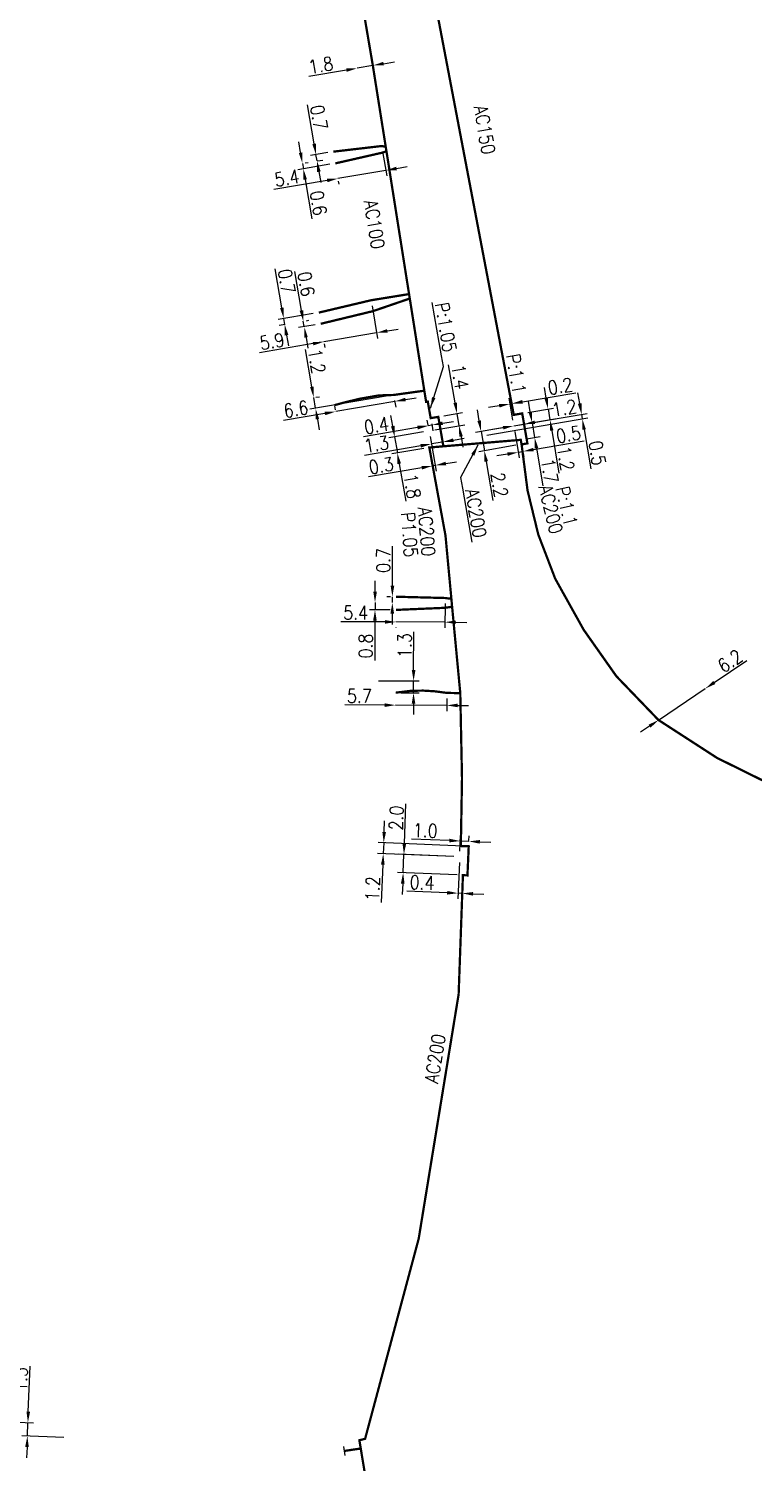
# Model space of a CAD drawing. Header units: millimetres. Extents: x 150994 to 151987, y 125997 to 127005.
# Drawn here: x 151397.7 to 151477.5, y 126280.1 to 126437.8 of the extents above; entities that cross this region are included whole.
import ezdxf
from ezdxf.enums import TextEntityAlignment as Align

# ---------------------------------------------------------------- set-up
doc = ezdxf.new("R2010")
doc.units = ezdxf.units.MM
doc.header["$PDMODE"] = 34
doc.linetypes.add('L_100_AP', pattern=[14, 10, -1.5, 1, -1.5])
doc.linetypes.add('L_RAC_PE', pattern=[3.5, 2, -1.5])
doc.layers.get('0').update_dxf_attribs({"linetype": 'CONTINUOUS'})
doc.layers.get('Defpoints').update_dxf_attribs({"linetype": 'CONTINUOUS'})
doc.layers.add('L_140', color=3, linetype='CONTINUOUS')
doc.layers.add('L_340', color=7, linetype='CONTINUOUS')
doc.layers.add('L_170', color=7, linetype='CONTINUOUS', plot=False)
doc.styles.get("Standard").update_dxf_attribs({"font": 'romans.shx', "width": 0.85})
doc.dimstyles.get("Standard").update_dxf_attribs({"dimtxt": 1.5, "dimasz": 1.2, "dimexe": 0.625, "dimexo": 0.625, "dimgap": 0.25, "dimtad": 1, "dimdec": 1, "dimzin": 0, "dimdsep": 46, "dimtxsty": 'Standard', "dimcen": -0.5, "dimadec": 0, "dimazin": 0, "dimtfac": 1, "dimtdec": 1, "dimtmove": 0, "dimatfit": 3, "dimfxl": 0, "dimtolj": 1, "dimtzin": 0, "dimarcsym": 0})

# ---------------------------------------------------------------- blocks, each defined once
blk = doc.blocks.new('*D97')
at = {"layer": 'Defpoints', "color": 0, "linetype": 'Continuous', "transparency": 16777216}
for p in [(151445.24, 126348.42), (151446.17, 126347.84), (151445.17, 126346.68)]:
    blk.add_point(p, dxfattribs=at)
at = {"layer": 'L_140', "color": 0, "linetype": 'Continuous', "lineweight": -2, "transparency": 16777216}
for p, q in [((151444.04, 126348.47), (151439.86, 126348.64)), ((151445.19, 126347.3), (151445.27, 126349.04)), ((151446.19, 126348.38), (151445.24, 126348.42)), ((151446.19, 126348.46), (151446.22, 126349)), ((151447.39, 126348.33), (151448.59, 126348.28))]:
    blk.add_line(p, q, dxfattribs=at)
at = {"layer": 'L_140', "color": 0, "linetype": 'Continuous', "transparency": 16777216}
for points in [[(151444.05, 126348.67), (151444.03, 126348.27), (151445.24, 126348.42)], [(151447.4, 126348.53), (151447.38, 126348.13), (151446.19, 126348.38)]]:
    blk.add_solid(points, dxfattribs=at)
at = {"layer": 'L_140', "color": 0, "linetype": 'Continuous', "transparency": 16777216, "insert": (151441.39, 126349.58), "char_height": 1.5, "attachment_point": 5, "rotation": 357.6125}
blk.add_mtext('\\A1;1.0', dxfattribs=at)
blk = doc.blocks.new('*D98')
at = {"layer": 'Defpoints', "color": 0, "linetype": 'Continuous', "transparency": 16777216}
for p in [(151445.17, 126346.68), (151445.53, 126344.66), (151445, 126342.68)]:
    blk.add_point(p, dxfattribs=at)
at = {"layer": 'L_140', "color": 0, "linetype": 'Continuous', "lineweight": -2, "transparency": 16777216}
for p, q in [((151445.14, 126346.05), (151444.98, 126342.06)), ((151445.51, 126344.04), (151445.42, 126342.04)), ((151443.8, 126342.73), (151439.37, 126342.92)), ((151445.45, 126342.66), (151445, 126342.68)), ((151446.65, 126342.61), (151447.85, 126342.56))]:
    blk.add_line(p, q, dxfattribs=at)
at = {"layer": 'L_140', "color": 0, "linetype": 'Continuous', "transparency": 16777216}
for points in [[(151443.81, 126342.93), (151443.79, 126342.53), (151445, 126342.68)], [(151446.66, 126342.81), (151446.64, 126342.41), (151445.45, 126342.66)]]:
    blk.add_solid(points, dxfattribs=at)
at = {"layer": 'L_140', "color": 0, "linetype": 'Continuous', "transparency": 16777216, "insert": (151441.03, 126343.85), "char_height": 1.5, "attachment_point": 5, "rotation": 357.6125}
blk.add_mtext('\\A1;0.4', dxfattribs=at)
blk = doc.blocks.new('*D99')
at = {"layer": 'Defpoints', "color": 0, "linetype": 'Continuous', "transparency": 16777216}
for p in [(151446.17, 126347.84), (151436.76, 126347.03), (151445.17, 126346.68)]:
    blk.add_point(p, dxfattribs=at)
at = {"layer": 'L_140', "color": 0, "linetype": 'Continuous', "lineweight": -2, "transparency": 16777216}
for p, q in [((151436.86, 126349.43), (151436.91, 126350.63)), ((151445.54, 126347.86), (151436.18, 126348.25)), ((151436.81, 126348.23), (151436.76, 126347.03)), ((151444.54, 126346.7), (151436.13, 126347.05)), ((151436.71, 126345.83), (151436.53, 126341.64))]:
    blk.add_line(p, q, dxfattribs=at)
at = {"layer": 'L_140', "color": 0, "linetype": 'Continuous', "transparency": 16777216}
for points in [[(151436.66, 126349.43), (151437.06, 126349.42), (151436.81, 126348.23)], [(151436.51, 126345.84), (151436.91, 126345.82), (151436.76, 126347.03)]]:
    blk.add_solid(points, dxfattribs=at)
at = {"layer": 'L_140', "color": 0, "linetype": 'Continuous', "transparency": 16777216, "insert": (151435.6, 126343.18), "char_height": 1.5, "attachment_point": 5, "rotation": 87.6125}
blk.add_mtext('\\A1;1.2', dxfattribs=at)
blk = doc.blocks.new('*D100')
at = {"layer": 'Defpoints', "color": 0, "linetype": 'Continuous', "transparency": 16777216}
for p in [(151439.03, 126346.93), (151445.17, 126346.68), (151445.53, 126344.66)]:
    blk.add_point(p, dxfattribs=at)
at = {"layer": 'L_140', "color": 0, "linetype": 'Continuous', "lineweight": -2, "transparency": 16777216}
for p, q in [((151439.08, 126348.13), (151439.26, 126352.5)), ((151444.54, 126346.7), (151438.41, 126346.96)), ((151438.95, 126344.94), (151439.03, 126346.93)), ((151444.91, 126344.69), (151438.32, 126344.96)), ((151438.9, 126343.74), (151438.85, 126342.54))]:
    blk.add_line(p, q, dxfattribs=at)
at = {"layer": 'L_140', "color": 0, "linetype": 'Continuous', "transparency": 16777216}
for points in [[(151438.88, 126348.14), (151439.28, 126348.12), (151439.03, 126346.93)], [(151438.7, 126343.74), (151439.1, 126343.73), (151438.95, 126344.94)]]:
    blk.add_solid(points, dxfattribs=at)
at = {"layer": 'L_140', "color": 0, "linetype": 'Continuous', "transparency": 16777216, "insert": (151438.2, 126350.96), "char_height": 1.5, "attachment_point": 5, "rotation": 87.6125}
blk.add_mtext('\\A1;2.0', dxfattribs=at)
blk = doc.blocks.new('*D101')
at = {"layer": 'Defpoints', "color": 0, "linetype": 'Continuous', "transparency": 16777216}
for p in [(151435.62, 126366.05), (151440.1, 126366.03), (151438.12, 126364.74)]:
    blk.add_point(p, dxfattribs=at)
at = {"layer": 'L_170', "color": 0, "linetype": 'Continuous', "lineweight": -2, "transparency": 16777216}
for p, q in [((151440.1, 126367.23), (151440.12, 126371.42)), ((151436.25, 126366.05), (151440.72, 126366.03)), ((151440.09, 126364.73), (151440.1, 126366.03)), ((151438.74, 126364.74), (151440.72, 126364.73)), ((151440.09, 126363.53), (151440.08, 126362.33))]:
    blk.add_line(p, q, dxfattribs=at)
at = {"layer": 'L_170', "color": 0, "linetype": 'Continuous', "transparency": 16777216}
for points in [[(151439.9, 126367.23), (151440.3, 126367.23), (151440.1, 126366.03)], [(151439.89, 126363.53), (151440.29, 126363.53), (151440.09, 126364.73)]]:
    blk.add_solid(points, dxfattribs=at)
at = {"layer": 'L_170', "color": 0, "linetype": 'Continuous', "transparency": 16777216, "insert": (151439.12, 126369.93), "char_height": 1.5, "attachment_point": 5, "rotation": 89.7384}
blk.add_mtext('\\A1;1.3', dxfattribs=at)
blk = doc.blocks.new('*D102')
at = {"layer": 'Defpoints', "color": 0, "linetype": 'Continuous', "transparency": 16777216}
for p in [(151443.77, 126364.72), (151438.11, 126363.37), (151438.11, 126363.37)]:
    blk.add_point(p, dxfattribs=at)
at = {"layer": 'L_170', "color": 0, "linetype": 'Continuous', "lineweight": -2, "transparency": 16777216}
for p, q in [((151443.76, 126364.09), (151443.76, 126362.72)), ((151436.91, 126363.37), (151432.54, 126363.39)), ((151443.76, 126363.34), (151438.11, 126363.37)), ((151444.96, 126363.34), (151446.16, 126363.33))]:
    blk.add_line(p, q, dxfattribs=at)
at = {"layer": 'L_170', "color": 0, "linetype": 'Continuous', "transparency": 16777216}
for points in [[(151436.91, 126363.57), (151436.91, 126363.17), (151438.11, 126363.37)], [(151444.96, 126363.54), (151444.96, 126363.14), (151443.76, 126363.34)]]:
    blk.add_solid(points, dxfattribs=at)
at = {"layer": 'L_170', "color": 0, "linetype": 'Continuous', "transparency": 16777216, "insert": (151434.13, 126364.38), "char_height": 1.5, "attachment_point": 5, "rotation": 359.7384}
blk.add_mtext('\\A1;5.7', dxfattribs=at)
blk = doc.blocks.new('*D103')
at = {"layer": 'Defpoints', "color": 0, "linetype": 'Continuous', "transparency": 16777216}
for p in [(151435.85, 126374.66), (151435.85, 126374.66), (151438.16, 126373.85)]:
    blk.add_point(p, dxfattribs=at)
at = {"layer": 'L_170', "color": 0, "linetype": 'Continuous', "lineweight": -2, "transparency": 16777216}
for p, q in [((151435.86, 126375.86), (151435.86, 126377.06)), ((151435.85, 126374.66), (151435.85, 126373.86)), ((151437.53, 126373.85), (151435.23, 126373.86)), ((151435.84, 126372.66), (151435.82, 126368.29))]:
    blk.add_line(p, q, dxfattribs=at)
at = {"layer": 'L_170', "color": 0, "linetype": 'Continuous', "transparency": 16777216}
for points in [[(151435.66, 126375.86), (151436.06, 126375.86), (151435.85, 126374.66)], [(151435.64, 126372.66), (151436.04, 126372.66), (151435.85, 126373.86)]]:
    blk.add_solid(points, dxfattribs=at)
at = {"layer": 'L_170', "color": 0, "linetype": 'Continuous', "transparency": 16777216, "insert": (151434.83, 126369.88), "char_height": 1.5, "attachment_point": 5, "rotation": 89.7384}
blk.add_mtext('\\A1;0.8', dxfattribs=at)
blk = doc.blocks.new('*D104')
at = {"layer": 'Defpoints', "color": 0, "linetype": 'Continuous', "transparency": 16777216}
for p in [(151437.76, 126374.65), (151437.76, 126374.65), (151438.16, 126375.3)]:
    blk.add_point(p, dxfattribs=at)
at = {"layer": 'L_170', "color": 0, "linetype": 'Continuous', "lineweight": -2, "transparency": 16777216}
for p, q in [((151437.77, 126376.5), (151437.79, 126380.87)), ((151437.54, 126375.3), (151437.14, 126375.3)), ((151437.76, 126374.65), (151437.76, 126375.3)), ((151437.75, 126373.45), (151437.75, 126372.25))]:
    blk.add_line(p, q, dxfattribs=at)
at = {"layer": 'L_170', "color": 0, "linetype": 'Continuous', "transparency": 16777216}
for points in [[(151437.57, 126376.5), (151437.97, 126376.5), (151437.76, 126375.3)], [(151437.55, 126373.45), (151437.95, 126373.45), (151437.76, 126374.65)]]:
    blk.add_solid(points, dxfattribs=at)
at = {"layer": 'L_170', "color": 0, "linetype": 'Continuous', "transparency": 16777216, "insert": (151436.78, 126379.29), "char_height": 1.5, "attachment_point": 5, "rotation": 89.7384}
blk.add_mtext('\\A1;0.7', dxfattribs=at)
blk = doc.blocks.new('*D105')
at = {"layer": 'Defpoints', "color": 0, "linetype": 'Continuous', "transparency": 16777216}
for p in [(151443.56, 126375.16), (151438.15, 126372.58), (151438.15, 126372.52)]:
    blk.add_point(p, dxfattribs=at)
at = {"layer": 'L_170', "color": 0, "linetype": 'Continuous', "lineweight": -2, "transparency": 16777216}
for p, q in [((151443.56, 126374.54), (151443.55, 126371.87)), ((151436.95, 126372.53), (151432.1, 126372.55)), ((151443.55, 126372.5), (151438.15, 126372.52)), ((151438.15, 126371.95), (151438.15, 126371.9)), ((151444.75, 126372.49), (151445.95, 126372.48))]:
    blk.add_line(p, q, dxfattribs=at)
at = {"layer": 'L_170', "color": 0, "linetype": 'Continuous', "transparency": 16777216}
for points in [[(151436.95, 126372.73), (151436.95, 126372.33), (151438.15, 126372.52)], [(151444.75, 126372.69), (151444.75, 126372.29), (151443.55, 126372.5)]]:
    blk.add_solid(points, dxfattribs=at)
at = {"layer": 'L_170', "color": 0, "linetype": 'Continuous', "transparency": 16777216, "insert": (151433.72, 126373.54), "char_height": 1.5, "attachment_point": 5, "rotation": 359.7384}
blk.add_mtext('\\A1;5.4', dxfattribs=at)
blk = doc.blocks.new('*D106')
at = {"layer": 'Defpoints', "color": 0, "linetype": 'Continuous', "transparency": 16777216}
for p in [(151428.73, 126397.15), (151429.1, 126397.21), (151437.9, 126397.5)]:
    blk.add_point(p, dxfattribs=at)
at = {"layer": 'L_170', "color": 0, "linetype": 'Continuous', "lineweight": -2, "transparency": 16777216}
for p, q in [((151428.9, 126398.39), (151428.19, 126402.52)), ((151437.29, 126397.39), (151428.69, 126395.92)), ((151429.3, 126396.03), (151429.1, 126397.21)), ((151429.35, 126397.25), (151429.72, 126397.31)), ((151429.51, 126394.84), (151429.71, 126393.66))]:
    blk.add_line(p, q, dxfattribs=at)
at = {"layer": 'L_170', "color": 0, "linetype": 'Continuous', "transparency": 16777216}
for points in [[(151429.1, 126398.43), (151428.7, 126398.36), (151429.1, 126397.21)], [(151429.7, 126394.88), (151429.31, 126394.81), (151429.3, 126396.03)]]:
    blk.add_solid(points, dxfattribs=at)
at = {"layer": 'L_170', "color": 0, "linetype": 'Continuous', "transparency": 16777216, "insert": (151429.43, 126401.22), "char_height": 1.5, "attachment_point": 5, "rotation": 279.7015}
blk.add_mtext('\\A1;1.2', dxfattribs=at)
blk = doc.blocks.new('*D107')
at = {"layer": 'Defpoints', "color": 0, "linetype": 'Continuous', "transparency": 16777216}
for p in [(151437.9, 126397.5), (151431.52, 126395.67), (151431.59, 126395.24)]:
    blk.add_point(p, dxfattribs=at)
at = {"layer": 'L_170', "color": 0, "linetype": 'Continuous', "lineweight": -2, "transparency": 16777216}
for p, q in [((151438.03, 126396.79), (151431.52, 126395.67)), ((151438.01, 126396.88), (151438.13, 126396.17)), ((151439.21, 126396.99), (151440.39, 126397.19)), ((151430.34, 126395.47), (151425.78, 126394.69)), ((151431.49, 126395.86), (151431.41, 126396.29))]:
    blk.add_line(p, q, dxfattribs=at)
at = {"layer": 'L_170', "color": 0, "linetype": 'Continuous', "transparency": 16777216}
for points in [[(151439.17, 126397.19), (151439.24, 126396.79), (151438.03, 126396.79)], [(151430.3, 126395.67), (151430.37, 126395.27), (151431.52, 126395.67)]]:
    blk.add_solid(points, dxfattribs=at)
at = {"layer": 'L_170', "color": 0, "linetype": 'Continuous', "transparency": 16777216, "insert": (151427.14, 126395.94), "char_height": 1.5, "attachment_point": 5, "rotation": 9.7015}
blk.add_mtext('\\A1;6.6', dxfattribs=at)
blk = doc.blocks.new('*D108')
at = {"layer": 'Defpoints', "color": 0, "linetype": 'Continuous', "transparency": 16777216}
for p in [(151429.66, 126406.56), (151425.91, 126405.26), (151426.58, 126405.38)]:
    blk.add_point(p, dxfattribs=at)
at = {"layer": 'L_170', "color": 0, "linetype": 'Continuous', "lineweight": -2, "transparency": 16777216}
for p, q in [((151425.6, 126407.08), (151424.86, 126411.39)), ((151429.04, 126406.46), (151425.18, 126405.8)), ((151425.96, 126405.27), (151425.29, 126405.16)), ((151425.91, 126405.26), (151425.8, 126405.9)), ((151426.11, 126404.08), (151426.31, 126402.9))]:
    blk.add_line(p, q, dxfattribs=at)
at = {"layer": 'L_170', "color": 0, "linetype": 'Continuous', "transparency": 16777216}
for points in [[(151425.79, 126407.12), (151425.4, 126407.05), (151425.8, 126405.9)], [(151426.31, 126404.11), (151425.91, 126404.04), (151425.91, 126405.26)]]:
    blk.add_solid(points, dxfattribs=at)
at = {"layer": 'L_170', "color": 0, "linetype": 'Continuous', "transparency": 16777216, "insert": (151426.11, 126410), "char_height": 1.5, "attachment_point": 5, "rotation": 279.7015}
blk.add_mtext('\\A1;0.7', dxfattribs=at)
blk = doc.blocks.new('*D109')
at = {"layer": 'Defpoints', "color": 0, "linetype": 'Continuous', "transparency": 16777216}
for p in [(151427.67, 126405.56), (151427.95, 126405.61), (151429.87, 126405.33)]:
    blk.add_point(p, dxfattribs=at)
at = {"layer": 'L_170', "color": 0, "linetype": 'Continuous', "lineweight": -2, "transparency": 16777216}
for p, q in [((151427.75, 126406.79), (151427.01, 126411.1)), ((151429.25, 126405.22), (151427.44, 126404.91)), ((151428.05, 126405.02), (151427.95, 126405.61)), ((151428.29, 126405.67), (151428.57, 126405.72)), ((151428.26, 126403.84), (151428.46, 126402.65))]:
    blk.add_line(p, q, dxfattribs=at)
at = {"layer": 'L_170', "color": 0, "linetype": 'Continuous', "transparency": 16777216}
for points in [[(151427.95, 126406.83), (151427.55, 126406.76), (151427.95, 126405.61)], [(151428.45, 126403.87), (151428.06, 126403.8), (151428.05, 126405.02)]]:
    blk.add_solid(points, dxfattribs=at)
at = {"layer": 'L_170', "color": 0, "linetype": 'Continuous', "transparency": 16777216, "insert": (151428.27, 126409.71), "char_height": 1.5, "attachment_point": 5, "rotation": 279.7015}
blk.add_mtext('\\A1;0.6', dxfattribs=at)
blk = doc.blocks.new('*D110')
at = {"layer": 'Defpoints', "color": 0, "linetype": 'Continuous', "transparency": 16777216}
for p in [(151435.41, 126407.92), (151430.14, 126403.74), (151430.21, 126403.35)]:
    blk.add_point(p, dxfattribs=at)
at = {"layer": 'L_170', "color": 0, "linetype": 'Continuous', "lineweight": -2, "transparency": 16777216}
for p, q in [((151435.52, 126407.3), (151436.13, 126403.73)), ((151437.21, 126404.55), (151438.39, 126404.75)), ((151429.03, 126403.15), (151423.14, 126402.14)), ((151436.02, 126404.34), (151430.21, 126403.35)), ((151430.25, 126403.12), (151430.31, 126402.73))]:
    blk.add_line(p, q, dxfattribs=at)
at = {"layer": 'L_170', "color": 0, "linetype": 'Continuous', "transparency": 16777216}
for points in [[(151437.17, 126404.74), (151437.24, 126404.35), (151436.02, 126404.34)], [(151428.99, 126403.34), (151429.06, 126402.95), (151430.21, 126403.35)]]:
    blk.add_solid(points, dxfattribs=at)
at = {"layer": 'L_170', "color": 0, "linetype": 'Continuous', "transparency": 16777216, "insert": (151424.51, 126403.39), "char_height": 1.5, "attachment_point": 5, "rotation": 9.7015}
blk.add_mtext('\\A1;5.9', dxfattribs=at)
blk = doc.blocks.new('*D111')
at = {"layer": 'Defpoints', "color": 0, "linetype": 'Continuous', "transparency": 16777216}
for p in [(151431.26, 126424.27), (151428.91, 126423.15), (151429.47, 126423.25)]:
    blk.add_point(p, dxfattribs=at)
at = {"layer": 'L_170', "color": 0, "linetype": 'Continuous', "lineweight": -2, "transparency": 16777216}
for p, q in [((151429.15, 126425.12), (151428.41, 126429.43)), ((151430.64, 126424.16), (151428.74, 126423.83)), ((151429.47, 126423.25), (151429.35, 126423.94)), ((151429.53, 126423.26), (151430.09, 126423.35)), ((151429.67, 126422.07), (151429.88, 126420.88))]:
    blk.add_line(p, q, dxfattribs=at)
at = {"layer": 'L_170', "color": 0, "linetype": 'Continuous', "transparency": 16777216}
for points in [[(151429.35, 126425.16), (151428.95, 126425.09), (151429.35, 126423.94)], [(151429.87, 126422.1), (151429.48, 126422.03), (151429.47, 126423.25)]]:
    blk.add_solid(points, dxfattribs=at)
at = {"layer": 'L_170', "color": 0, "linetype": 'Continuous', "transparency": 16777216, "insert": (151429.67, 126428.04), "char_height": 1.5, "attachment_point": 5, "rotation": 279.7015}
blk.add_mtext('\\A1;0.7', dxfattribs=at)
blk = doc.blocks.new('*D112')
at = {"layer": 'Defpoints', "color": 0, "linetype": 'Continuous', "transparency": 16777216}
for p in [(151427.55, 126422.92), (151427.86, 126422.97), (151431.48, 126422.98)]:
    blk.add_point(p, dxfattribs=at)
at = {"layer": 'L_170', "color": 0, "linetype": 'Continuous', "lineweight": -2, "transparency": 16777216}
for p, q in [((151427.66, 126424.16), (151427.46, 126425.34)), ((151430.86, 126422.88), (151427.35, 126422.28)), ((151427.86, 126422.97), (151427.96, 126422.38)), ((151428.17, 126423.03), (151428.48, 126423.08)), ((151428.17, 126421.2), (151428.9, 126416.89))]:
    blk.add_line(p, q, dxfattribs=at)
at = {"layer": 'L_170', "color": 0, "linetype": 'Continuous', "transparency": 16777216}
for points in [[(151427.86, 126424.19), (151427.46, 126424.12), (151427.86, 126422.97)], [(151428.36, 126421.23), (151427.97, 126421.17), (151427.96, 126422.38)]]:
    blk.add_solid(points, dxfattribs=at)
at = {"layer": 'L_170', "color": 0, "linetype": 'Continuous', "transparency": 16777216, "insert": (151429.62, 126418.62), "char_height": 1.5, "attachment_point": 5, "rotation": 279.7015}
blk.add_mtext('\\A1;0.6', dxfattribs=at)
blk = doc.blocks.new('*D113')
at = {"layer": 'Defpoints', "color": 0, "linetype": 'Continuous', "transparency": 16777216}
for p in [(151436.58, 126424.89), (151431.71, 126421.65), (151431.77, 126421.31)]:
    blk.add_point(p, dxfattribs=at)
at = {"layer": 'L_170', "color": 0, "linetype": 'Continuous', "lineweight": -2, "transparency": 16777216}
for p, q in [((151436.69, 126424.28), (151437.14, 126421.6)), ((151437.04, 126422.21), (151431.77, 126421.31)), ((151438.22, 126422.42), (151439.4, 126422.62)), ((151430.58, 126421.11), (151424.71, 126420.11)), ((151431.81, 126421.03), (151431.87, 126420.7))]:
    blk.add_line(p, q, dxfattribs=at)
at = {"layer": 'L_170', "color": 0, "linetype": 'Continuous', "transparency": 16777216}
for points in [[(151438.19, 126422.61), (151438.26, 126422.22), (151437.04, 126422.21)], [(151430.55, 126421.31), (151430.62, 126420.91), (151431.77, 126421.31)]]:
    blk.add_solid(points, dxfattribs=at)
at = {"layer": 'L_170', "color": 0, "linetype": 'Continuous', "transparency": 16777216, "insert": (151426.14, 126421.36), "char_height": 1.5, "attachment_point": 5, "rotation": 9.7015}
blk.add_mtext('\\A1;5.4', dxfattribs=at)
blk = doc.blocks.new('*D114')
at = {"layer": 'Defpoints', "color": 0, "linetype": 'Continuous', "transparency": 16777216}
for p in [(151433.89, 126433.45), (151433.89, 126433.45), (151435.61, 126433.75)]:
    blk.add_point(p, dxfattribs=at)
at = {"layer": 'L_140', "color": 0, "linetype": 'Continuous', "lineweight": -2, "transparency": 16777216}
for p, q in [((151432.71, 126433.25), (151428.58, 126432.54)), ((151435.61, 126433.75), (151433.89, 126433.45)), ((151436.8, 126433.95), (151437.98, 126434.16))]:
    blk.add_line(p, q, dxfattribs=at)
at = {"layer": 'L_140', "color": 0, "linetype": 'Continuous', "transparency": 16777216}
for points in [[(151432.67, 126433.45), (151432.74, 126433.05), (151433.89, 126433.45)], [(151436.76, 126434.15), (151436.83, 126433.76), (151435.61, 126433.75)]]:
    blk.add_solid(points, dxfattribs=at)
at = {"layer": 'L_140', "color": 0, "linetype": 'Continuous', "transparency": 16777216, "insert": (151429.88, 126433.78), "char_height": 1.5, "attachment_point": 5, "rotation": 9.7465}
blk.add_mtext('\\A1;1.8', dxfattribs=at)
blk = doc.blocks.new('*D225')
at = {"layer": 'Defpoints', "color": 0, "linetype": 'Continuous', "transparency": 16777216}
for p in [(151393.89, 126284.57), (151397.57, 126282.94), (151402.23, 126282.76)]:
    blk.add_point(p, dxfattribs=at)
at = {"layer": 'L_140', "color": 0, "linetype": 'Continuous', "lineweight": -2, "transparency": 16777216}
for p, q in [((151397.67, 126285.63), (151397.86, 126290.65)), ((151394.52, 126284.55), (151398.25, 126284.41)), ((151397.57, 126282.94), (151397.63, 126284.44)), ((151401.6, 126282.79), (151396.95, 126282.96)), ((151397.53, 126281.74), (151397.48, 126280.54))]:
    blk.add_line(p, q, dxfattribs=at)
at = {"layer": 'L_140', "color": 0, "linetype": 'Continuous', "transparency": 16777216}
for points in [[(151397.47, 126285.64), (151397.87, 126285.63), (151397.63, 126284.44)], [(151397.33, 126281.74), (151397.73, 126281.73), (151397.57, 126282.94)]]:
    blk.add_solid(points, dxfattribs=at)
at = {"layer": 'L_140', "color": 0, "linetype": 'Continuous', "transparency": 16777216, "insert": (151396.81, 126289.19), "char_height": 1.5, "attachment_point": 5, "rotation": 87.8646}
blk.add_mtext('\\A1;1.5', dxfattribs=at)
blk = doc.blocks.new('L_340_07')
at = {"color": 0, "linetype": 'Continuous', "const_width": 0.25, "flags": 128}
blk.add_lwpolyline([(0, 0), (0.35, 0)], dxfattribs=at)
at = {"color": 0, "linetype": 'Continuous', "flags": 128}
blk.add_lwpolyline([(0.35, -0.5), (0.35, 0.5)], dxfattribs=at)
at = {"color": 0, "linetype": 'Continuous', "width": 0.75, "flags": 3}
for tag, p in [('DEF_LEG', (0.72, -3.47)), ('DEF_COUP', (0.72, -5.97)), ('DEF_TYPE', (0.72, -8.47))]:
    blk.add_attdef(tag, text='', height=1.2, dxfattribs=at).set_placement(p, align=Align.MIDDLE)
blk = doc.blocks.new('*D238')
at = {"layer": 'Defpoints', "color": 0, "linetype": 'Continuous', "transparency": 16777216}
for p in [(151441.81, 126393.55), (151438.01, 126392.89), (151441.83, 126391.72)]:
    blk.add_point(p, dxfattribs=at)
at = {"layer": 'L_140', "color": 0, "linetype": 'Continuous', "lineweight": -2, "transparency": 16777216}
for p, q in [((151437.8, 126394.07), (151437.6, 126395.25)), ((151441.2, 126393.44), (151437.39, 126392.78)), ((151438.01, 126392.89), (151438.31, 126391.12)), ((151441.21, 126391.62), (151437.7, 126391.01)), ((151438.52, 126389.93), (151439.23, 126385.81))]:
    blk.add_line(p, q, dxfattribs=at)
at = {"layer": 'L_140', "color": 0, "linetype": 'Continuous', "transparency": 16777216}
for points in [[(151438, 126394.11), (151437.6, 126394.04), (151438.01, 126392.89)], [(151438.71, 126389.97), (151438.32, 126389.9), (151438.31, 126391.12)]]:
    blk.add_solid(points, dxfattribs=at)
at = {"layer": 'L_140', "color": 0, "linetype": 'Continuous', "transparency": 16777216, "insert": (151439.96, 126387.45), "char_height": 1.5, "attachment_point": 5, "rotation": 279.8068}
blk.add_mtext('\\A1;1.8', dxfattribs=at)
blk = doc.blocks.new('*D239')
at = {"layer": 'Defpoints', "color": 0, "linetype": 'Continuous', "transparency": 16777216}
for p in [(151441.81, 126393.55), (151441.83, 126391.72), (151442.47, 126389.75)]:
    blk.add_point(p, dxfattribs=at)
at = {"layer": 'L_140', "color": 0, "linetype": 'Continuous', "lineweight": -2, "transparency": 16777216}
for p, q in [((151441.92, 126392.93), (151442.58, 126389.13)), ((151441.93, 126391.11), (151442.28, 126389.08)), ((151440.99, 126389.49), (151435.12, 126388.48)), ((151442.47, 126389.75), (151442.18, 126389.7)), ((151443.65, 126389.95), (151444.84, 126390.16))]:
    blk.add_line(p, q, dxfattribs=at)
at = {"layer": 'L_140', "color": 0, "linetype": 'Continuous', "transparency": 16777216}
for points in [[(151440.96, 126389.69), (151441.03, 126389.3), (151442.18, 126389.7)], [(151443.62, 126390.15), (151443.69, 126389.76), (151442.47, 126389.75)]]:
    blk.add_solid(points, dxfattribs=at)
at = {"layer": 'L_140', "color": 0, "linetype": 'Continuous', "transparency": 16777216, "insert": (151436.52, 126389.73), "char_height": 1.5, "attachment_point": 5, "rotation": 9.8068}
blk.add_mtext('\\A1;0.3', dxfattribs=at)
blk = doc.blocks.new('*D240')
at = {"layer": 'Defpoints', "color": 0, "linetype": 'Continuous', "transparency": 16777216}
for p in [(151442.82, 126395.09), (151441.81, 126393.55), (151445.11, 126394.12)]:
    blk.add_point(p, dxfattribs=at)
at = {"layer": 'L_140', "color": 0, "linetype": 'Continuous', "lineweight": -2, "transparency": 16777216}
for p, q in [((151444.68, 126396.63), (151443.96, 126400.82)), ((151443.43, 126395.2), (151445.5, 126395.56)), ((151445.11, 126394.12), (151444.88, 126395.45)), ((151442.43, 126393.65), (151445.73, 126394.22)), ((151445.32, 126392.94), (151445.52, 126391.75))]:
    blk.add_line(p, q, dxfattribs=at)
at = {"layer": 'L_140', "color": 0, "linetype": 'Continuous', "transparency": 16777216}
for points in [[(151444.88, 126396.67), (151444.48, 126396.6), (151444.88, 126395.45)], [(151445.52, 126392.97), (151445.12, 126392.9), (151445.11, 126394.12)]]:
    blk.add_solid(points, dxfattribs=at)
at = {"layer": 'L_140', "color": 0, "linetype": 'Continuous', "transparency": 16777216, "insert": (151445.2, 126399.49), "char_height": 1.5, "attachment_point": 5, "rotation": 279.8068}
blk.add_mtext('\\A1;1.4', dxfattribs=at)
blk = doc.blocks.new('*D241')
at = {"layer": 'Defpoints', "color": 0, "linetype": 'Continuous', "transparency": 16777216}
for p in [(151441.72, 126394.11), (151441.81, 126393.55), (151441.98, 126394.95)]:
    blk.add_point(p, dxfattribs=at)
at = {"layer": 'L_140', "color": 0, "linetype": 'Continuous', "lineweight": -2, "transparency": 16777216}
for p, q in [((151440.53, 126393.91), (151434.57, 126392.88)), ((151441.71, 126394.16), (151441.61, 126394.73)), ((151442.11, 126394.18), (151441.72, 126394.11)), ((151442.09, 126394.33), (151442.22, 126393.57)), ((151443.29, 126394.39), (151444.48, 126394.59))]:
    blk.add_line(p, q, dxfattribs=at)
at = {"layer": 'L_140', "color": 0, "linetype": 'Continuous', "transparency": 16777216}
for points in [[(151440.5, 126394.11), (151440.57, 126393.71), (151441.72, 126394.11)], [(151443.26, 126394.58), (151443.33, 126394.19), (151442.11, 126394.18)]]:
    blk.add_solid(points, dxfattribs=at)
at = {"layer": 'L_140', "color": 0, "linetype": 'Continuous', "transparency": 16777216, "insert": (151436, 126394.14), "char_height": 1.5, "attachment_point": 5, "rotation": 9.8068}
blk.add_mtext('\\A1;0.4', dxfattribs=at)
blk = doc.blocks.new('*D242')
at = {"layer": 'Defpoints', "color": 0, "linetype": 'Continuous', "transparency": 16777216}
for p in [(151441.81, 126393.55), (151442.06, 126392.11), (151443.38, 126391.85)]:
    blk.add_point(p, dxfattribs=at)
at = {"layer": 'L_140', "color": 0, "linetype": 'Continuous', "lineweight": -2, "transparency": 16777216}
for p, q in [((151440.88, 126391.9), (151434.7, 126390.84)), ((151441.92, 126392.93), (151442.17, 126391.49)), ((151443.3, 126392.32), (151442.06, 126392.11)), ((151443.27, 126392.47), (151443.19, 126392.94)), ((151444.48, 126392.53), (151445.66, 126392.73))]:
    blk.add_line(p, q, dxfattribs=at)
at = {"layer": 'L_140', "color": 0, "linetype": 'Continuous', "transparency": 16777216}
for points in [[(151440.85, 126392.1), (151440.91, 126391.71), (151442.06, 126392.11)], [(151444.44, 126392.72), (151444.51, 126392.33), (151443.3, 126392.32)]]:
    blk.add_solid(points, dxfattribs=at)
at = {"layer": 'L_140', "color": 0, "linetype": 'Continuous', "transparency": 16777216, "insert": (151436, 126392.08), "char_height": 1.5, "attachment_point": 5, "rotation": 9.8068}
blk.add_mtext('\\A1;1.3', dxfattribs=at)
blk = doc.blocks.new('*D243')
at = {"layer": 'Defpoints', "color": 0, "linetype": 'Continuous', "transparency": 16777216}
for p in [(151452.06, 126395.47), (151451.13, 126394.1), (151455.11, 126394.77)]:
    blk.add_point(p, dxfattribs=at)
at = {"layer": 'L_140', "color": 0, "linetype": 'Continuous', "lineweight": -2, "transparency": 16777216}
for p, q in [((151454.7, 126397.14), (151454.5, 126398.32)), ((151452.68, 126395.58), (151455.52, 126396.06)), ((151454.9, 126395.96), (151455.11, 126394.77)), ((151451.75, 126394.2), (151455.72, 126394.88)), ((151455.31, 126393.59), (151456.11, 126388.88))]:
    blk.add_line(p, q, dxfattribs=at)
at = {"layer": 'L_140', "color": 0, "linetype": 'Continuous', "transparency": 16777216}
for points in [[(151454.9, 126397.17), (151454.51, 126397.11), (151454.9, 126395.96)], [(151455.5, 126393.63), (151455.11, 126393.56), (151455.11, 126394.77)]]:
    blk.add_solid(points, dxfattribs=at)
at = {"layer": 'L_140', "color": 0, "linetype": 'Continuous', "transparency": 16777216, "insert": (151456.84, 126390.52), "char_height": 1.5, "attachment_point": 5, "rotation": 279.6631}
blk.add_mtext('\\A1;1.2', dxfattribs=at)
blk = doc.blocks.new('*D244')
at = {"layer": 'Defpoints', "color": 0, "linetype": 'Continuous', "transparency": 16777216}
for p in [(151451.13, 126394.1), (151453.15, 126394.44), (151451.9, 126392.56)]:
    blk.add_point(p, dxfattribs=at)
at = {"layer": 'L_140', "color": 0, "linetype": 'Continuous', "lineweight": -2, "transparency": 16777216}
for p, q in [((151452.95, 126395.63), (151452.75, 126396.81)), ((151451.75, 126394.2), (151453.77, 126394.55)), ((151453.15, 126394.44), (151453.43, 126392.82)), ((151452.52, 126392.66), (151454.04, 126392.92)), ((151453.63, 126391.63), (151454.33, 126387.5))]:
    blk.add_line(p, q, dxfattribs=at)
at = {"layer": 'L_140', "color": 0, "linetype": 'Continuous', "transparency": 16777216}
for points in [[(151453.15, 126395.66), (151452.75, 126395.59), (151453.15, 126394.44)], [(151453.83, 126391.67), (151453.43, 126391.6), (151453.43, 126392.82)]]:
    blk.add_solid(points, dxfattribs=at)
at = {"layer": 'L_140', "color": 0, "linetype": 'Continuous', "transparency": 16777216, "insert": (151455.07, 126389.14), "char_height": 1.5, "attachment_point": 5, "rotation": 279.6631}
blk.add_mtext('\\A1;1.7', dxfattribs=at)
blk = doc.blocks.new('*D245')
at = {"layer": 'Defpoints', "color": 0, "linetype": 'Continuous', "transparency": 16777216}
for p in [(151458.59, 126395.37), (151451.13, 126394.1), (151447.55, 126392.98)]:
    blk.add_point(p, dxfattribs=at)
at = {"layer": 'L_140', "color": 0, "linetype": 'Continuous', "lineweight": -2, "transparency": 16777216}
for p, q in [((151458.39, 126396.55), (151458.19, 126397.73)), ((151451.75, 126394.2), (151459.21, 126395.47)), ((151458.59, 126395.37), (151458.67, 126394.88)), ((151448.17, 126393.09), (151459.29, 126394.98)), ((151458.88, 126393.69), (151459.61, 126389.38))]:
    blk.add_line(p, q, dxfattribs=at)
at = {"layer": 'L_140', "color": 0, "linetype": 'Continuous', "transparency": 16777216}
for points in [[(151458.59, 126396.58), (151458.19, 126396.52), (151458.59, 126395.37)], [(151459.07, 126393.73), (151458.68, 126393.66), (151458.67, 126394.88)]]:
    blk.add_solid(points, dxfattribs=at)
at = {"layer": 'L_140', "color": 0, "linetype": 'Continuous', "transparency": 16777216, "insert": (151460.33, 126391.11), "char_height": 1.5, "attachment_point": 5, "rotation": 279.6631}
blk.add_mtext('\\A1;0.5', dxfattribs=at)
blk = doc.blocks.new('*D246')
at = {"layer": 'Defpoints', "color": 0, "linetype": 'Continuous', "transparency": 16777216}
for p in [(151451.13, 126394.1), (151451.99, 126392.06), (151451.63, 126391.2)]:
    blk.add_point(p, dxfattribs=at)
at = {"layer": 'L_140', "color": 0, "linetype": 'Continuous', "lineweight": -2, "transparency": 16777216}
for p, q in [((151451.24, 126393.48), (151451.73, 126390.58)), ((151453.3, 126391.49), (151458.88, 126392.44)), ((151450.44, 126391), (151449.26, 126390.8)), ((151451.63, 126391.2), (151452.12, 126391.28)), ((151452.09, 126391.45), (151452.22, 126390.67))]:
    blk.add_line(p, q, dxfattribs=at)
at = {"layer": 'L_140', "color": 0, "linetype": 'Continuous', "transparency": 16777216}
for points in [[(151450.41, 126391.2), (151450.48, 126390.8), (151451.63, 126391.2)], [(151453.27, 126391.68), (151453.34, 126391.29), (151452.12, 126391.28)]]:
    blk.add_solid(points, dxfattribs=at)
at = {"layer": 'L_140', "color": 0, "linetype": 'Continuous', "transparency": 16777216, "insert": (151457.15, 126393.15), "char_height": 1.5, "attachment_point": 5, "rotation": 9.6631}
blk.add_mtext('\\A1;0.5', dxfattribs=at)
blk = doc.blocks.new('*D247')
at = {"layer": 'Defpoints', "color": 0, "linetype": 'Continuous', "transparency": 16777216}
for p in [(151450.72, 126396.52), (151451.13, 126395.31), (151451.13, 126394.1)]:
    blk.add_point(p, dxfattribs=at)
at = {"layer": 'L_140', "color": 0, "linetype": 'Continuous', "lineweight": -2, "transparency": 16777216}
for p, q in [((151451.03, 126394.71), (151450.62, 126397.13)), ((151451.02, 126395.93), (151450.81, 126397.17)), ((151452.1, 126396.75), (151457.97, 126397.75)), ((151449.54, 126396.32), (151448.35, 126396.12)), ((151450.72, 126396.52), (151450.92, 126396.55))]:
    blk.add_line(p, q, dxfattribs=at)
at = {"layer": 'L_140', "color": 0, "linetype": 'Continuous', "transparency": 16777216}
for points in [[(151452.07, 126396.95), (151452.13, 126396.56), (151450.92, 126396.55)], [(151449.5, 126396.51), (151449.57, 126396.12), (151450.72, 126396.52)]]:
    blk.add_solid(points, dxfattribs=at)
at = {"layer": 'L_140', "color": 0, "linetype": 'Continuous', "transparency": 16777216, "insert": (151456.24, 126398.47), "char_height": 1.5, "attachment_point": 5, "rotation": 9.6631}
blk.add_mtext('\\A1;0.2', dxfattribs=at)
blk = doc.blocks.new('*D248')
at = {"layer": 'Defpoints', "color": 0, "linetype": 'Continuous', "transparency": 16777216}
for p in [(151452.06, 126395.47), (151451.13, 126394.1), (151451.13, 126394.1)]:
    blk.add_point(p, dxfattribs=at)
at = {"layer": 'L_140', "color": 0, "linetype": 'Continuous', "lineweight": -2, "transparency": 16777216}
for p, q in [((151453.45, 126394.49), (151458.33, 126395.32)), ((151449.95, 126393.9), (151448.77, 126393.7)), ((151451.13, 126394.1), (151452.27, 126394.29)), ((151452.17, 126394.86), (151452.37, 126393.68))]:
    blk.add_line(p, q, dxfattribs=at)
at = {"layer": 'L_140', "color": 0, "linetype": 'Continuous', "transparency": 16777216}
for points in [[(151449.92, 126394.09), (151449.98, 126393.7), (151451.13, 126394.1)], [(151453.42, 126394.69), (151453.48, 126394.3), (151452.27, 126394.29)]]:
    blk.add_solid(points, dxfattribs=at)
at = {"layer": 'L_140', "color": 0, "linetype": 'Continuous', "transparency": 16777216, "insert": (151456.69, 126396.06), "char_height": 1.5, "attachment_point": 5, "rotation": 9.6631}
blk.add_mtext('\\A1;1.2', dxfattribs=at)
blk = doc.blocks.new('*D249')
at = {"layer": 'Defpoints', "color": 0, "linetype": 'Continuous', "transparency": 16777216}
for p in [(151472.22, 126365.19), (151472.22, 126365.19), (151467.07, 126361.73)]:
    blk.add_point(p, dxfattribs=at)
at = {"layer": 'L_140', "color": 0, "linetype": 'Continuous', "lineweight": -2, "transparency": 16777216}
for p, q in [((151473.21, 126365.86), (151476.79, 126368.27)), ((151467.07, 126361.73), (151472.22, 126365.19)), ((151466.08, 126361.06), (151465.08, 126360.39))]:
    blk.add_line(p, q, dxfattribs=at)
at = {"layer": 'L_140', "color": 0, "linetype": 'Continuous', "transparency": 16777216}
for points in [[(151473.1, 126366.03), (151473.33, 126365.7), (151472.22, 126365.19)], [(151465.97, 126361.22), (151466.19, 126360.89), (151467.07, 126361.73)]]:
    blk.add_solid(points, dxfattribs=at)
at = {"layer": 'L_140', "color": 0, "linetype": 'Continuous', "transparency": 16777216, "insert": (151474.94, 126368.23), "char_height": 1.5, "attachment_point": 5, "rotation": 33.9461}
blk.add_mtext('\\A1;6.2', dxfattribs=at)
blk = doc.blocks.new('*D294')
at = {"layer": 'Defpoints', "color": 0, "linetype": 'Continuous', "transparency": 16777216}
for p in [(151447.53, 126393.48), (151451.13, 126394.1), (151451.99, 126392.06)]:
    blk.add_point(p, dxfattribs=at)
at = {"layer": 'L_140', "color": 0, "linetype": 'Continuous', "lineweight": -2, "transparency": 16777216}
for p, q in [((151447.33, 126394.67), (151447.12, 126395.85)), ((151450.52, 126393.99), (151446.91, 126393.38)), ((151447.53, 126393.48), (151447.89, 126391.36)), ((151451.37, 126391.96), (151447.27, 126391.26)), ((151448.09, 126390.18), (151448.82, 126385.87))]:
    blk.add_line(p, q, dxfattribs=at)
at = {"layer": 'L_140', "color": 0, "linetype": 'Continuous', "transparency": 16777216}
for points in [[(151447.52, 126394.7), (151447.13, 126394.63), (151447.53, 126393.48)], [(151448.29, 126390.22), (151447.89, 126390.15), (151447.89, 126391.36)]]:
    blk.add_solid(points, dxfattribs=at)
at = {"layer": 'L_140', "color": 0, "linetype": 'Continuous', "transparency": 16777216, "insert": (151449.54, 126387.6), "char_height": 1.5, "attachment_point": 5, "rotation": 279.6631}
blk.add_mtext('\\A1;2.2', dxfattribs=at)

msp = doc.modelspace()

# ---------------------------------------------------------------- linework, layer by layer
at = {"layer": 'L_140', "linetype": 'L_100_AP', "ltscale": 0.5, "flags": 128}
msp.add_lwpolyline([(151615.82, 126321.76, 0.25, 0.25, 0), (151617.73, 126333.45, 0.25, 0.25, 0), (151618.27, 126334.18, 0.25, 0.25, 0), (151623.34, 126338.17, 0.25, 0.25, 0), (151623.75, 126338.11, 0.25, 0.25, 0), (151633.54, 126336.84, 0.25, 0.25, 0), (151634.26, 126336.74, 0.25, 0.25, 0), (151644.3, 126326.27, 0.25, 0.25, 0), (151697.02, 126318.4, 0.25, 0.25, 0), (151701.92, 126321.68, 0.25, 0.25, 0), (151702.27, 126321.61, 0.25, 0.25, 0), (151709.51, 126320.28, 0.25, 0.25, 0), (151711.89, 126319.84, 0.25, 0.25, 0), (151717.24, 126315.31, 0.25, 0.25, 0), (151741.94, 126310.94, 0.25, 0.25, 0), (151746.67, 126310.1, 0.25, 0.25, 0), (151769.36, 126306.12, 0.25, 0.25, 0), (151769.36, 126306.12, 0.25, 0.25, 0), (151782.17, 126304.56, 0.25, 0.25, 0), (151785.76, 126309.51, 0.25, 0.25, 0), (151787, 126317.61, 0.25, 0.25, 0), (151790.39, 126339.66, 0.25, 0.25, 0), (151790.39, 126339.66, 0.25, 0.25, 0), (151790.39, 126339.66, 0.25, 0.25, 0), (151797.17, 126379.94, 0.25, 0.25, 0), (151797.17, 126379.94, 0.25, 0.25, 0), (151797.76, 126389.05, 0.25, 0.25, 0), (151797.52, 126402.07, 0.25, 0.25, 0), (151796.56, 126409.93, 0.25, 0.25, 0), (151795.79, 126415.38, 0.25, 0.25, 0), (151794.89, 126419.62, 0.25, 0.25, 0), (151794.89, 126419.62, 0.25, 0.25, 0), (151794.89, 126419.62, 0.25, 0.25, 0.033983), (151782.48, 126447.84, 0.25, 0.25, 0), (151767.9, 126476.96, 0.25, 0.25, 0), (151750.78, 126511.78, 0.25, 0.25, 0), (151737.02, 126533.77, 0.25, 0.25, 0), (151728.7, 126544.86, 0.25, 0.25, 0), (151720.6, 126554.62, 0.25, 0.25, 0), (151706.36, 126569.59, 0.25, 0.25, 0), (151700.29, 126574.77, 0.25, 0.25, 0), (151700.29, 126574.77, 0.25, 0.25, 0), (151699.23, 126573.63, 0.25, 0.25, 0), (151697.48, 126575.1, 0.25, 0.25, 0), (151697.93, 126575.67, 0.25, 0.25, 0), (151697.93, 126575.67, 0.25, 0.25, 0), (151671.91, 126598.12, 0.25, 0.25, 0.0361), (151647.31, 126616.16, 0.25, 0.25, 0.120209), (151602.01, 126631.77, 0.25, 0.25, 0), (151602.01, 126631.77, 0.25, 0.25, 0), (151602.01, 126631.77, 0.25, 0.25, 0), (151585.75, 126632.1, 0.25, 0.25, 0), (151566.51, 126628.53, 0.25, 0.25, 0), (151556.29, 126625.5, 0.25, 0.25, 0), (151549.93, 126622.56, 0.25, 0.25, 0), (151544.46, 126617.6, 0.25, 0.25, 0), (151542.35, 126615.19, 0.25, 0.25, 0), (151542.62, 126614.48, 0.25, 0.25, 0), (151541.85, 126614.19, 0.25, 0.25, 0), (151540.88, 126613.81, 0.25, 0.25, 0), (151540.63, 126614.46, 0.25, 0.25, 0), (151522.26, 126606.55, 0.25, 0.25, 0), (151514.14, 126603.05, 0.25, 0.25, 0), (151512.22, 126602.18, 0.25, 0.25, 0), (151510.65, 126601.42, 0.25, 0.25, 0), (151510.65, 126601.42, 0.25, 0.25, 0), (151506.2, 126599.57, 0.25, 0.25, 0), (151486.35, 126587.78, 0.25, 0.25, 0), (151486.15, 126585.38, 0.25, 0.25, 0), (151485.08, 126584.98, 0.25, 0.25, 0), (151478.48, 126582.51, 0.25, 0.25, 0), (151478.01, 126582.33, 0.25, 0.25, 0), (151477.62, 126583.19, 0.25, 0.25, 0), (151476.64, 126582.76, 0.25, 0.25, 0), (151462.94, 126576.6, 0.25, 0.25, 0), (151441.48, 126566.83, 0.25, 0.25, 0), (151435.78, 126563.45, 0.25, 0.25, 0), (151433.58, 126561.52, 0.25, 0.25, 0), (151432.6, 126560.34, 0.25, 0.25, 0), (151431.39, 126559.01, 0.25, 0.25, 0), (151429.62, 126556.68, 0.25, 0.25, 0), (151427.92, 126553.14, 0.25, 0.25, 0), (151427.92, 126553.14, 0.25, 0.25, 0), (151426.71, 126548.98, 0.25, 0.25, 0), (151426.2, 126546.26, 0.25, 0.25, 0), (151425.99, 126545, 0.25, 0.25, 0), (151425.95, 126544.19, 0.25, 0.25, 0), (151433.51, 126494.39, 0.25, 0.25, 0), (151442.02, 126443.1, 0.25, 0.25, 0), (151451.13, 126395.31, 0.25, 0.25, 0), (151452.06, 126395.47, 0.25, 0.25, 0), (151452.63, 126392.17, 0.25, 0.25, 0), (151451.99, 126392.06, 0, 0, 0)], format="xyseb", dxfattribs=at)
at = {"layer": 'L_140', "linetype": 'L_100_AP', "ltscale": 0.5, "const_width": 0.25, "flags": 128}
for points in [[(151416.35, 126546.63), (151416.52, 126545.64), (151416.69, 126544.66), (151417.48, 126540.06), (151417.53, 126539.71), (151421.43, 126516.88), (151421.49, 126516.5), (151425.42, 126493.49), (151425.5, 126493.05), (151429.38, 126470.29), (151429.46, 126469.8), (151433.36, 126446.97), (151433.44, 126446.48), (151435.61, 126433.75), (151437.03, 126424.81), (151437.11, 126424.32), (151439.6, 126408.6), (151439.68, 126408.11), (151441.28, 126397.97), (151441.48, 126396.74), (151441.66, 126396.77), (151441.98, 126394.95), (151442.82, 126395.09), (151443.38, 126391.85)], [(151618.27, 126334.18), (151590.8, 126338.26), (151569.6, 126342.15), (151569.6, 126342.15), (151545.29, 126345.21), (151545.45, 126346.17), (151544.51, 126346.32), (151534.77, 126347.9), (151533.83, 126348.06), (151533.29, 126344.99), (151490.32, 126352.14), (151486.08, 126353.01), (151482.68, 126353.8), (151479.05, 126354.83), (151473.52, 126357.56), (151467.07, 126361.73), (151462.43, 126366.55), (151458.83, 126371.66), (151455.69, 126377.29), (151453.83, 126382.14), (151452.65, 126386.98), (151451.99, 126392.06), (151451.9, 126392.56), (151443.38, 126391.85), (151441.83, 126391.72), (151443.61, 126382.04), (151444.26, 126375.07), (151444.34, 126374.2), (151445.24, 126364.69), (151445.43, 126355.32), (151445.43, 126355.32), (151445.43, 126355.32), (151445.43, 126355.32), (151445.3, 126347.87), (151446.17, 126347.84), (151446.03, 126344.64), (151445.53, 126344.66), (151445.06, 126331.57), (151440.66, 126304.66), (151434.76, 126282.65), (151434.13, 126282.49), (151434.28, 126281.58), (151436.13, 126270.36), (151437.17, 126264.06), (151437.92, 126259.55), (151438.28, 126257.64), (151440.59, 126245.3), (151440.59, 126245.3), (151442.26, 126230.26), (151442.47, 126228.44), (151445.47, 126213.42), (151445.47, 126213.42), (151445.89, 126211.32), (151445.97, 126210.92)], [(151434.28, 126281.58), (151432.8, 126281.36)]]:
    msp.add_lwpolyline(points, dxfattribs=at)
at = {"layer": 'L_170', "linetype": 'L_RAC_PE', "ltscale": 0.5, "const_width": 0.25, "flags": 128}
for points in [[(151431.26, 126424.27), (151436.58, 126424.89), (151437.03, 126424.81)], [(151431.48, 126422.98), (151436.7, 126424.17), (151437.11, 126424.32)], [(151429.66, 126406.56), (151435.41, 126407.92), (151439.6, 126408.6)], [(151429.87, 126405.33), (151435.62, 126406.72), (151439.68, 126408.11)], [(151431.4, 126396.38), (151432.28, 126396.62), (151434.1, 126397.07), (151436.29, 126397.45), (151437.9, 126397.5), (151441.28, 126397.97)], [(151438.16, 126375.3), (151443.56, 126375.16), (151444.26, 126375.07)], [(151438.16, 126373.85), (151443.56, 126374.08), (151444.34, 126374.2)], [(151438.12, 126364.74), (151439.83, 126364.95), (151441.15, 126364.97), (151442.36, 126364.9), (151443.77, 126364.72), (151445.24, 126364.69)]]:
    msp.add_lwpolyline(points, dxfattribs=at)

# ---------------------------------------------------------------- block references
at = {"layer": 'L_340', "rotation": 187.8821031210019}
msp.add_blockref('L_340_07', (151432.8, 126281.36), dxfattribs=at)

# ---------------------------------------------------------------- texts
at = {"layer": 'L_140', "linetype": 'Continuous', "width": 0.85}
for s, rotation, p in [('AC150', 279.6525, (151446.73, 126429.2)), ('AC100', 278.9992, (151434.62, 126418.82)), ('P:1.1', 279.7359, (151450.29, 126401.87)), ('AC200', 283.5998, (151453.85, 126387.36)), ('P:1.1', 283.24, (151455.71, 126387.24)), ('P1.05', 274.4905, (151438.7, 126384.54)), ('AC200', 274.4905, (151440.58, 126385.09)), ('AC200', 80.7228, (151442.77, 126321.7))]:
    msp.add_text(s, height=1.5, rotation=rotation, dxfattribs=at).set_placement(p)
at = {"layer": 'L_140', "linetype": 'Continuous', "ltscale": 0.5, "insert": (151443.38, 126402.1), "char_height": 1.5, "attachment_point": 9, "rotation": 279.7844}
msp.add_mtext('\\A1;P:1.05', dxfattribs=at)
at = {"layer": 'L_140', "linetype": 'Continuous', "insert": (151445.77, 126387.02), "char_height": 1.5, "attachment_point": 7, "rotation": 279.6588}
msp.add_mtext('\\A1;AC200', dxfattribs=at)

# ---------------------------------------------------------------- dimensions: what is measured, and where the dimension line sits
at = {"layer": 'L_140', "linetype": 'Continuous'}
for base, p1, p2, angle, picture, middle in [((151433.8901, 126433.4533), (151435.6148, 126433.7496), (151433.8901, 126433.4533), 9.7465, '*D114', (151430.0517, 126432.794)), ((151445.11, 126394.12), (151442.82, 126395.09), (151441.81, 126393.55), 99.8068, '*D240', (151444.22, 126399.32)), ((151450.72, 126396.52), (151451.13, 126395.31), (151451.13, 126394.1), 9.6631, '*D247', (151456.41, 126397.49)), ((151455.11, 126394.77), (151452.06, 126395.47), (151451.13, 126394.1), 99.6631, '*D243', (151455.86, 126390.35)), ((151458.59, 126395.37), (151447.55, 126392.98), (151451.13, 126394.1), 279.6631, '*D245', (151459.34, 126390.95)), ((151451.1323, 126394.0982), (151452.0646, 126395.4742), (151451.1323, 126394.0982), 9.6631, '*D248', (151456.8606, 126395.0736)), ((151453.15, 126394.44), (151451.9, 126392.56), (151451.13, 126394.1), 279.6631, '*D244', (151454.08, 126388.98)), ((151441.72, 126394.11), (151441.98, 126394.95), (151441.81, 126393.55), 9.8068, '*D241', (151436.17, 126393.16)), ((151438.01, 126392.89), (151441.83, 126391.72), (151441.81, 126393.55), 279.8068, '*D238', (151438.98, 126387.28)), ((151447.5267, 126393.4843), (151451.9861, 126392.0626), (151451.1323, 126394.0982), 279.6631, '*D294', (151448.5566, 126387.4356)), ((151442.06, 126392.11), (151443.38, 126391.85), (151441.81, 126393.55), 9.8068, '*D242', (151436.17, 126391.09)), ((151442.47, 126389.75), (151441.83, 126391.72), (151441.81, 126393.55), 189.8068, '*D239', (151436.69, 126388.75)), ((151451.63, 126391.2), (151451.99, 126392.06), (151451.13, 126394.1), 9.6631, '*D246', (151457.31, 126392.17)), ((151472.22, 126365.19), (151467.07, 126361.73), (151472.22, 126365.19), 213.9461, '*D249', (151475.5, 126367.4)), ((151439.03, 126346.93), (151445.53, 126344.66), (151445.17, 126346.68), 267.6125, '*D100', (151439.2, 126350.92)), ((151436.76, 126347.03), (151446.17, 126347.84), (151445.17, 126346.68), 87.6125, '*D99', (151436.6, 126343.14)), ((151445.2405, 126348.4178), (151446.1671, 126347.837), (151445.1679, 126346.6776), 357.6125, '*D97', (151441.3492, 126348.58)), ((151445, 126342.68), (151445.53, 126344.66), (151445.17, 126346.68), 357.6125, '*D98', (151440.99, 126342.85)), ((151397.57, 126282.94), (151393.89, 126284.57), (151402.23, 126282.76), 87.8646, '*D225', (151397.81, 126289.16))]:
    dim = msp.add_linear_dim(base=base, p1=p1, p2=p2, angle=angle, dimstyle='Standard', override={"dimatfit": 0}, dxfattribs=at)
    dim.commit()
    dim.dimension.update_dxf_attribs({"geometry": picture, "text_midpoint": middle, "dimtype": 160})
at = {"layer": 'L_170', "linetype": 'Continuous'}
for base, p1, p2, angle, picture, middle in [((151429.47, 126423.25), (151431.26, 126424.27), (151428.91, 126423.15), 99.7015, '*D111', (151428.68, 126427.87)), ((151427.86, 126422.97), (151431.48, 126422.98), (151427.55, 126422.92), 279.7015, '*D112', (151428.64, 126418.45)), ((151431.7655, 126421.3116), (151436.5811, 126424.8914), (151431.7084, 126421.6454), 9.7015, '*D113', (151426.3078, 126420.3786)), ((151425.91, 126405.26), (151429.66, 126406.56), (151426.58, 126405.38), 99.7015, '*D108', (151425.13, 126409.83)), ((151427.95, 126405.61), (151429.87, 126405.33), (151427.67, 126405.56), 279.7015, '*D109', (151427.28, 126409.54)), ((151430.21, 126403.35), (151435.41, 126407.92), (151430.14, 126403.74), 9.7015, '*D110', (151424.68, 126402.4)), ((151429.1, 126397.21), (151437.9, 126397.5), (151428.73, 126397.15), 279.7015, '*D106', (151428.45, 126401.05)), ((151431.52, 126395.67), (151437.9, 126397.5), (151431.59, 126395.24), 9.7015, '*D107', (151427.31, 126394.95)), ((151437.76, 126374.65), (151438.16, 126375.3), (151437.76, 126374.65), 89.7384, '*D104', (151437.78, 126379.29)), ((151435.85, 126374.66), (151438.16, 126373.85), (151435.85, 126374.66), 269.7384, '*D103', (151435.83, 126369.87)), ((151438.15, 126372.52), (151443.56, 126375.16), (151438.15, 126372.58), 359.7384, '*D105', (151433.72, 126372.54)), ((151440.1, 126366.03), (151438.12, 126364.74), (151435.62, 126366.05), 269.7384, '*D101', (151440.12, 126369.93)), ((151438.1104, 126363.3666), (151443.7666, 126364.7155), (151438.1104, 126363.3666), 359.7384, '*D102', (151434.1247, 126363.3848))]:
    dim = msp.add_linear_dim(base=base, p1=p1, p2=p2, angle=angle, dimstyle='Standard', override={"dimatfit": 0}, dxfattribs=at)
    dim.commit()
    dim.dimension.update_dxf_attribs({"geometry": picture, "text_midpoint": middle, "dimtype": 160})

# ---------------------------------------------------------------- leaders
at = {"layer": 'L_140', "linetype": 'Continuous', "ltscale": 0.5, "annotation_type": 0, "has_hookline": 1, "hookline_direction": 1, "text_width": 5.71, "horizontal_direction": (0.169941, -0.985454, 0)}
msp.add_leader([(151441.96, 126396.06), (151443.38, 126400.63), (151443.17, 126401.81)], dimstyle='Standard', dxfattribs=at)
at = {"layer": 'L_140', "linetype": 'Continuous', "annotation_type": 0, "has_hookline": 1, "hookline_direction": 0, "text_width": 5.77, "horizontal_direction": (0.167781, -0.985824, 0)}
msp.add_leader([(151447.19, 126391.97), (151445.28, 126388.41), (151445.49, 126387.23)], dimstyle='Standard', dxfattribs=at)

doc.saveas('drawing.dxf')
